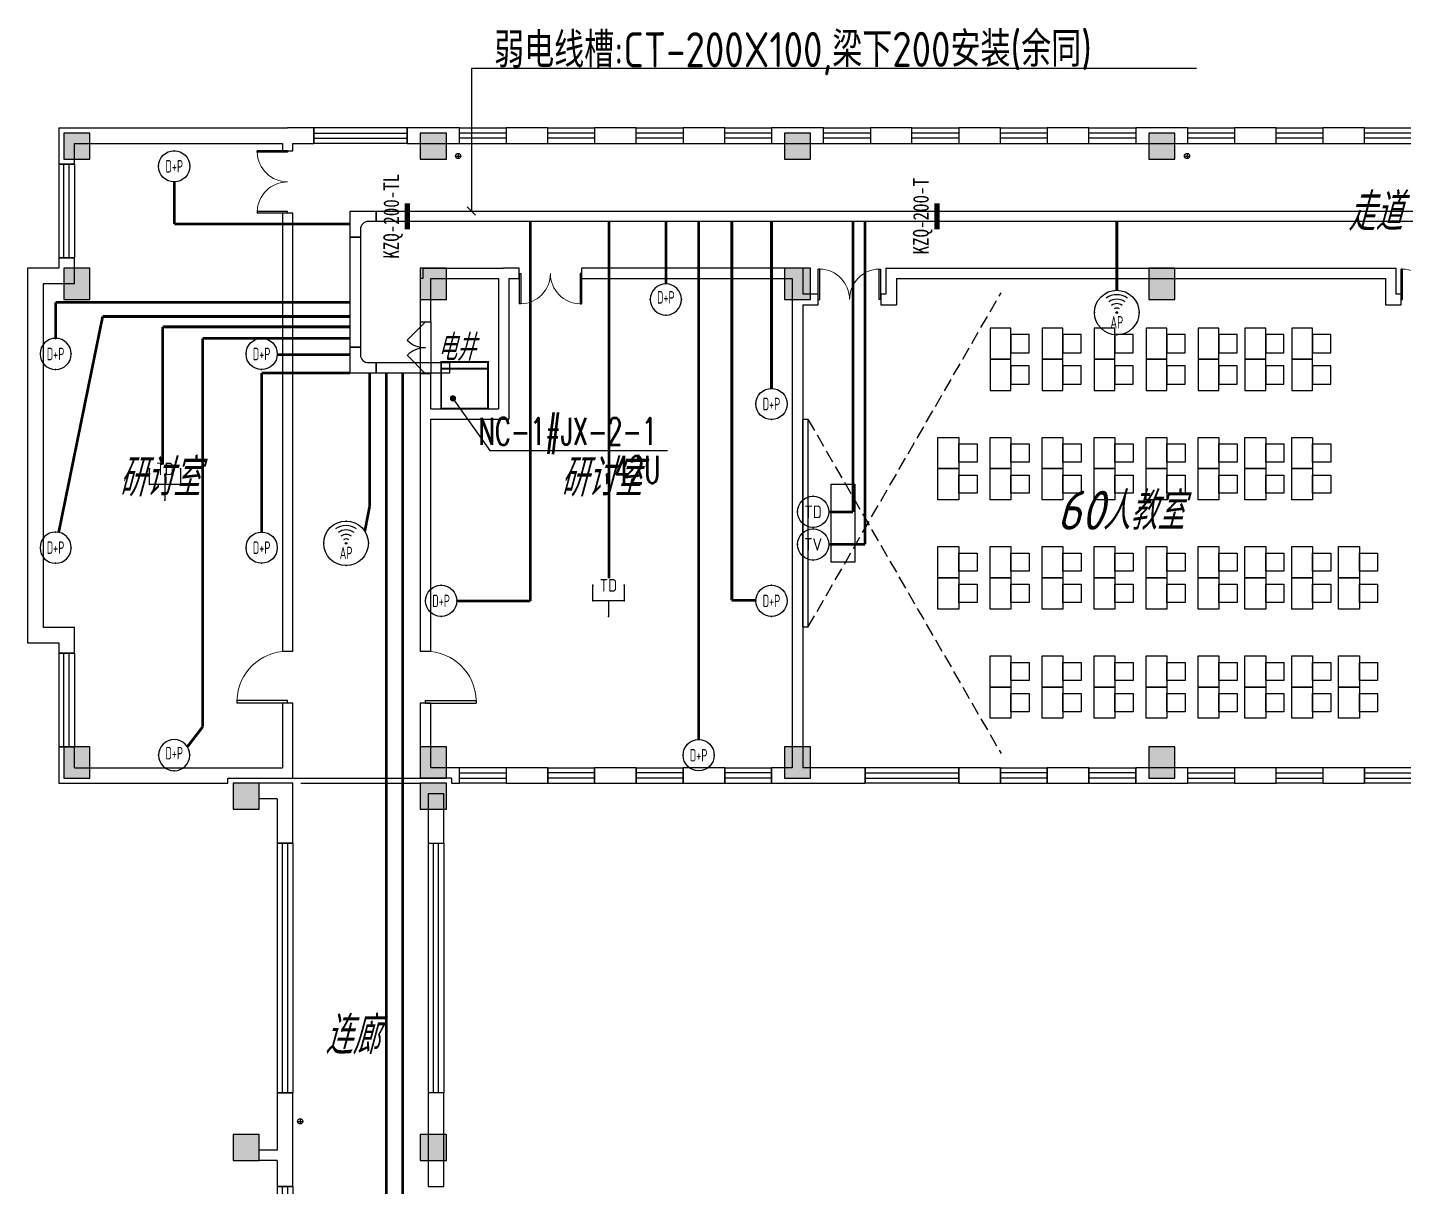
# Model space of a CAD drawing. Extents: x 1333527 to 1855755, y 1020844 to 1581249.
# Drawn here: x 1359474 to 1385921, y 1109227 to 1131505 of the extents above; entities that cross this region are included whole.
import ezdxf
from ezdxf.enums import TextEntityAlignment as Align

# ---------------------------------------------------------------- set-up
doc = ezdxf.new("R2010")
doc.units = 0
doc.header["$LTSCALE"] = 1000
doc.header["$PDSIZE"] = 5
doc.linetypes.add('DASH', pattern=[0.35, 0.25, -0.1])
doc.layers.add('1-建筑底图', color=8, linetype='Continuous', plot=False)
for name, color, linetype in [('CABLETRAY_PDS', 4, 'Continuous'), ('DIM-箱柜', 3, 'Continuous'), ('EQUIP-箱柜', 3, 'Continuous'), ('EQUIP-通讯', 3, 'Continuous'), ('WIRE-综合布线', 5, 'Continuous'), ('家具', 8, 'Continuous'), ('建筑-柱子', 9, 'Continuous'), ('建筑-柱子-填充', 8, 'Continuous'), ('抗震支吊架', 2, 'Continuous'), ('排水', 153, 'Continuous'), ('电-标注', 1, 'Continuous'), ('电－标注', 1, 'Continuous')]:
    doc.layers.add(name, color=color, linetype=linetype)
doc.styles.add('_TEL_ATTDEF', font='gbenor', dxfattribs={"bigfont": 'gbcbig'})
doc.styles.add('_TEL_DIM', font='SIMPLEX', dxfattribs={"width": 0.8, "height": 3.5, "bigfont": 'HZTXT'})
doc.styles.add('JD', font='isocp.shx', dxfattribs={"width": 0.9, "bigfont": 'jd.shx'})
doc.styles.add('kzcad', font='', dxfattribs={"width": 0.8})
doc.styles.get("Standard").update_dxf_attribs({"font": 'gbeitc.shx', "bigfont": 'gbcbig.shx'})
doc.styles.get('kzcad').set_extended_font_data('SimSun')
doc.linetypes.add('JIEDI', pattern='A,1.25,-0.25,0.25,-0.25,0.625,["/",Standard,S=0.6,R=0,X=0,Y=-0.3],0.625,-0.25,0.25,-0.25', length=4)

# ---------------------------------------------------------------- blocks, each defined once
blk = doc.blocks.new('$equip_U$00000092(win7-PC-hzk)')
at = {"const_width": 0.05}
blk.add_lwpolyline([(-0.6, 1.2), (0.6, 1.2), (0.6, 0), (-0.6, 0)], close=True, dxfattribs=at)
blk.add_lwpolyline([(-0.6, 1.028), (0.6, 1.028)], dxfattribs=at)
at = {"color": 7, "style": '_TEL_DIM', "flags": 1}
for tag in ['A', 'REMARK']:
    blk.add_attdef(tag, text='', height=0.00002, dxfattribs=at).set_placement((0, 0), align=Align.MIDDLE_CENTER)
at = {"color": 7, "style": '_TEL_DIM'}
blk.add_attdef('$TEXT$', text='', height=0.00002, dxfattribs=at).set_placement((0, 0), align=Align.MIDDLE_CENTER)
blk = doc.blocks.new('$equip_U$00000080(win7-PC-hzk)')
blk.add_circle((0, 0.5), 0.5)
for p in [(0, 0.999), (-0.5, 0.5), (0.5, 0.5)]:
    blk.add_point(p)
at = {"color": 7, "style": '_TEL_DIM', "width": 0.7}
blk.add_attdef('$TEXT$', text='', height=0.4, dxfattribs=at).set_placement((0, 0.5), align=Align.MIDDLE_CENTER)
at = {"color": 7, "style": '_TEL_DIM', "flags": 1}
for tag in ['A', 'REMARK']:
    blk.add_attdef(tag, text='', height=0.00002, dxfattribs=at).set_placement((0, 0), align=Align.MIDDLE_CENTER)
blk = doc.blocks.new('$equip_U$00000091(win7-PC-hzk)')
for radius in [0.714, 0.0272]:
    blk.add_circle((0, 0), radius)
for radius in [0.571, 0.428, 0.285, 0.143]:
    blk.add_arc((0, 0), radius, 53.7049, 126.2951)
for p in [(0, 0.714), (-0.714, 0), (0.714, 0), (0, -0.714)]:
    blk.add_point(p)
at = {"color": 7, "style": '_TEL_DIM', "flags": 1}
for tag in ['A', 'REMARK']:
    blk.add_attdef(tag, text='', height=0.00002, dxfattribs=at).set_placement((0, 0), align=Align.MIDDLE_CENTER)
at = {"color": 7, "style": '_TEL_DIM', "width": 0.7}
blk.add_attdef('$TEXT$', text='', height=0.4, dxfattribs=at).set_placement((0, -0.31), align=Align.MIDDLE_CENTER)
blk = doc.blocks.new('$equip$00002670')
for p, q in [((-0.5, 0.499), (-0.5, 0.999)), ((0.5, 0.999), (0.5, 0.499)), ((0.5, 0.499), (-0.5, 0.499)), ((0, 0.5), (0, 0))]:
    blk.add_line(p, q)
for p in [(-0.5, 0.999), (0.5, 0.999), (-0.5, 0.499), (0.5, 0.499), (0, 0)]:
    blk.add_point(p)
at = {"color": 7, "style": '_TEL_DIM'}
blk.add_attdef('$TEXT$', text='', height=0.4, dxfattribs=at).set_placement((0, 0.999), align=Align.MIDDLE_CENTER)
at = {"color": 7, "style": '_TEL_DIM', "flags": 1}
blk.add_attdef('A', text='', height=0.000025, dxfattribs=at).set_placement((0, 0), align=Align.MIDDLE_CENTER)
blk = doc.blocks.new('$equip_U$00000076(win7-PC-hzk)')
blk.add_circle((0, 0.5), 0.5)
for p in [(0, 0.999), (-0.5, 0.5), (0.5, 0.5)]:
    blk.add_point(p)
at = {"color": 7, "style": '_TEL_DIM'}
blk.add_attdef('$TEXT$', text='', height=0.4, dxfattribs=at).set_placement((0, 0.5), align=Align.MIDDLE_CENTER)
at = {"color": 7, "style": '_TEL_DIM', "flags": 1}
for tag in ['A', 'REMARK']:
    blk.add_attdef(tag, text='', height=0.00002, dxfattribs=at).set_placement((0, 0), align=Align.MIDDLE_CENTER)
blk = doc.blocks.new('$equip_U$00000088(win7-PC-hzk)')
blk.add_circle((0, 0.5), 0.5)
for p in [(0, 0.999), (-0.5, 0.5), (0.5, 0.5)]:
    blk.add_point(p)
at = {"color": 7, "style": '_TEL_DIM'}
blk.add_attdef('$TEXT$', text='', height=0.4, dxfattribs=at).set_placement((0, 0.5), align=Align.MIDDLE_CENTER)
at = {"color": 7, "style": '_TEL_DIM', "flags": 1}
for tag in ['A', 'REMARK']:
    blk.add_attdef(tag, text='', height=0.00002, dxfattribs=at).set_placement((0, 0), align=Align.MIDDLE_CENTER)
blk = doc.blocks.new('js')
at = {"layer": '家具', "linetype": 'DASH'}
for points in [[(569568, 805988), (573281, 812418)], [(569568, 809988), (573281, 803558)]]:
    blk.add_lwpolyline(points, dxfattribs=at)
at = {"layer": '家具'}
for points in [[(573068, 811738), (573068, 811138), (573468, 811138), (573468, 811738)], [(574068, 811738), (574068, 811138), (574468, 811138), (574468, 811738)], [(575068, 811738), (575068, 811138), (575468, 811138), (575468, 811738)], [(576068, 811738), (576068, 811138), (576468, 811138), (576468, 811738)], [(577068, 811738), (577068, 811138), (577468, 811138), (577468, 811738)], [(577968, 811738), (577968, 811138), (578368, 811138), (578368, 811738)], [(578868, 811738), (578868, 811138), (579268, 811138), (579268, 811738)], [(573468, 811613), (573468, 811263), (573818, 811263), (573818, 811613)], [(574468, 811613), (574468, 811263), (574818, 811263), (574818, 811613)], [(575468, 811613), (575468, 811263), (575818, 811263), (575818, 811613)], [(576468, 811613), (576468, 811263), (576818, 811263), (576818, 811613)], [(577468, 811613), (577468, 811263), (577818, 811263), (577818, 811613)], [(578368, 811613), (578368, 811263), (578718, 811263), (578718, 811613)], [(579268, 811613), (579268, 811263), (579618, 811263), (579618, 811613)], [(573068, 811138), (573068, 810538), (573468, 810538), (573468, 811138)], [(573468, 811013), (573468, 810663), (573818, 810663), (573818, 811013)], [(574068, 811138), (574068, 810538), (574468, 810538), (574468, 811138)], [(574468, 811013), (574468, 810663), (574818, 810663), (574818, 811013)], [(575068, 811138), (575068, 810538), (575468, 810538), (575468, 811138)], [(575468, 811013), (575468, 810663), (575818, 810663), (575818, 811013)], [(576068, 811138), (576068, 810538), (576468, 810538), (576468, 811138)], [(576468, 811013), (576468, 810663), (576818, 810663), (576818, 811013)], [(577068, 811138), (577068, 810538), (577468, 810538), (577468, 811138)], [(577468, 811013), (577468, 810663), (577818, 810663), (577818, 811013)], [(577968, 811138), (577968, 810538), (578368, 810538), (578368, 811138)], [(578368, 811013), (578368, 810663), (578718, 810663), (578718, 811013)], [(578868, 811138), (578868, 810538), (579268, 810538), (579268, 811138)], [(579268, 811013), (579268, 810663), (579618, 810663), (579618, 811013)], [(569468, 805988), (569468, 809988), (569568, 809988), (569568, 805988)], [(572068, 809038), (572068, 809638), (572468, 809638), (572468, 809038)], [(573068, 809038), (573068, 809638), (573468, 809638), (573468, 809038)], [(574068, 809038), (574068, 809638), (574468, 809638), (574468, 809038)], [(575068, 809038), (575068, 809638), (575468, 809638), (575468, 809038)], [(576068, 809038), (576068, 809638), (576468, 809638), (576468, 809038)], [(577068, 809038), (577068, 809638), (577468, 809638), (577468, 809038)], [(577968, 809038), (577968, 809638), (578368, 809638), (578368, 809038)], [(578868, 809038), (578868, 809638), (579268, 809638), (579268, 809038)], [(572468, 809163), (572468, 809513), (572818, 809513), (572818, 809163)], [(573468, 809163), (573468, 809513), (573818, 809513), (573818, 809163)], [(574468, 809163), (574468, 809513), (574818, 809513), (574818, 809163)], [(575468, 809163), (575468, 809513), (575818, 809513), (575818, 809163)], [(576468, 809163), (576468, 809513), (576818, 809513), (576818, 809163)], [(577468, 809163), (577468, 809513), (577818, 809513), (577818, 809163)], [(578368, 809163), (578368, 809513), (578718, 809513), (578718, 809163)], [(579268, 809163), (579268, 809513), (579618, 809513), (579618, 809163)], [(572068, 808438), (572068, 809038), (572468, 809038), (572468, 808438)], [(573068, 808438), (573068, 809038), (573468, 809038), (573468, 808438)], [(574068, 808438), (574068, 809038), (574468, 809038), (574468, 808438)], [(575068, 808438), (575068, 809038), (575468, 809038), (575468, 808438)], [(576068, 808438), (576068, 809038), (576468, 809038), (576468, 808438)], [(577068, 808438), (577068, 809038), (577468, 809038), (577468, 808438)], [(577968, 808438), (577968, 809038), (578368, 809038), (578368, 808438)], [(578868, 808438), (578868, 809038), (579268, 809038), (579268, 808438)], [(572468, 808563), (572468, 808913), (572818, 808913), (572818, 808563)], [(573468, 808563), (573468, 808913), (573818, 808913), (573818, 808563)], [(574468, 808563), (574468, 808913), (574818, 808913), (574818, 808563)], [(575468, 808563), (575468, 808913), (575818, 808913), (575818, 808563)], [(576468, 808563), (576468, 808913), (576818, 808913), (576818, 808563)], [(577468, 808563), (577468, 808913), (577818, 808913), (577818, 808563)], [(578368, 808563), (578368, 808913), (578718, 808913), (578718, 808563)], [(579268, 808563), (579268, 808913), (579618, 808913), (579618, 808563)], [(570018, 808738), (570468, 808738), (570468, 807238), (570018, 807238)], [(572068, 806938), (572068, 807538), (572468, 807538), (572468, 806938)], [(573068, 806938), (573068, 807538), (573468, 807538), (573468, 806938)], [(574068, 806938), (574068, 807538), (574468, 807538), (574468, 806938)], [(575068, 806938), (575068, 807538), (575468, 807538), (575468, 806938)], [(576068, 806938), (576068, 807538), (576468, 807538), (576468, 806938)], [(577068, 806938), (577068, 807538), (577468, 807538), (577468, 806938)], [(577968, 806938), (577968, 807538), (578368, 807538), (578368, 806938)], [(578868, 806938), (578868, 807538), (579268, 807538), (579268, 806938)], [(579768, 806938), (579768, 807538), (580168, 807538), (580168, 806938)], [(572468, 807063), (572468, 807413), (572818, 807413), (572818, 807063)], [(573468, 807063), (573468, 807413), (573818, 807413), (573818, 807063)], [(574468, 807063), (574468, 807413), (574818, 807413), (574818, 807063)], [(575468, 807063), (575468, 807413), (575818, 807413), (575818, 807063)], [(576468, 807063), (576468, 807413), (576818, 807413), (576818, 807063)], [(577468, 807063), (577468, 807413), (577818, 807413), (577818, 807063)], [(578368, 807063), (578368, 807413), (578718, 807413), (578718, 807063)], [(579268, 807063), (579268, 807413), (579618, 807413), (579618, 807063)], [(580168, 807063), (580168, 807413), (580518, 807413), (580518, 807063)], [(572068, 806338), (572068, 806938), (572468, 806938), (572468, 806338)], [(573068, 806338), (573068, 806938), (573468, 806938), (573468, 806338)], [(574068, 806338), (574068, 806938), (574468, 806938), (574468, 806338)], [(575068, 806338), (575068, 806938), (575468, 806938), (575468, 806338)], [(576068, 806338), (576068, 806938), (576468, 806938), (576468, 806338)], [(577068, 806338), (577068, 806938), (577468, 806938), (577468, 806338)], [(577968, 806338), (577968, 806938), (578368, 806938), (578368, 806338)], [(578868, 806338), (578868, 806938), (579268, 806938), (579268, 806338)], [(579768, 806338), (579768, 806938), (580168, 806938), (580168, 806338)], [(572468, 806463), (572468, 806813), (572818, 806813), (572818, 806463)], [(573468, 806463), (573468, 806813), (573818, 806813), (573818, 806463)], [(574468, 806463), (574468, 806813), (574818, 806813), (574818, 806463)], [(575468, 806463), (575468, 806813), (575818, 806813), (575818, 806463)], [(576468, 806463), (576468, 806813), (576818, 806813), (576818, 806463)], [(577468, 806463), (577468, 806813), (577818, 806813), (577818, 806463)], [(578368, 806463), (578368, 806813), (578718, 806813), (578718, 806463)], [(579268, 806463), (579268, 806813), (579618, 806813), (579618, 806463)], [(580168, 806463), (580168, 806813), (580518, 806813), (580518, 806463)], [(573068, 804838), (573068, 805438), (573468, 805438), (573468, 804838)], [(574068, 804838), (574068, 805438), (574468, 805438), (574468, 804838)], [(575068, 804838), (575068, 805438), (575468, 805438), (575468, 804838)], [(576068, 804838), (576068, 805438), (576468, 805438), (576468, 804838)], [(577068, 804838), (577068, 805438), (577468, 805438), (577468, 804838)], [(577968, 804838), (577968, 805438), (578368, 805438), (578368, 804838)], [(578868, 804838), (578868, 805438), (579268, 805438), (579268, 804838)], [(579768, 804838), (579768, 805438), (580168, 805438), (580168, 804838)], [(573468, 804963), (573468, 805313), (573818, 805313), (573818, 804963)], [(574468, 804963), (574468, 805313), (574818, 805313), (574818, 804963)], [(575468, 804963), (575468, 805313), (575818, 805313), (575818, 804963)], [(576468, 804963), (576468, 805313), (576818, 805313), (576818, 804963)], [(577468, 804963), (577468, 805313), (577818, 805313), (577818, 804963)], [(578368, 804963), (578368, 805313), (578718, 805313), (578718, 804963)], [(579268, 804963), (579268, 805313), (579618, 805313), (579618, 804963)], [(580168, 804963), (580168, 805313), (580518, 805313), (580518, 804963)], [(573068, 804238), (573068, 804838), (573468, 804838), (573468, 804238)], [(574068, 804238), (574068, 804838), (574468, 804838), (574468, 804238)], [(575068, 804238), (575068, 804838), (575468, 804838), (575468, 804238)], [(576068, 804238), (576068, 804838), (576468, 804838), (576468, 804238)], [(577068, 804238), (577068, 804838), (577468, 804838), (577468, 804238)], [(577968, 804238), (577968, 804838), (578368, 804838), (578368, 804238)], [(578868, 804238), (578868, 804838), (579268, 804838), (579268, 804238)], [(579768, 804238), (579768, 804838), (580168, 804838), (580168, 804238)], [(573468, 804363), (573468, 804713), (573818, 804713), (573818, 804363)], [(574468, 804363), (574468, 804713), (574818, 804713), (574818, 804363)], [(575468, 804363), (575468, 804713), (575818, 804713), (575818, 804363)], [(576468, 804363), (576468, 804713), (576818, 804713), (576818, 804363)], [(577468, 804363), (577468, 804713), (577818, 804713), (577818, 804363)], [(578368, 804363), (578368, 804713), (578718, 804713), (578718, 804363)], [(579268, 804363), (579268, 804713), (579618, 804713), (579618, 804363)], [(580168, 804363), (580168, 804713), (580518, 804713), (580518, 804363)]]:
    blk.add_lwpolyline(points, close=True, dxfattribs=at)
blk = doc.blocks.new('ng')
at = {"layer": '排水'}
for p, q in [((345991, 781358), (346091, 781358)), ((346041, 781408), (346041, 781308))]:
    blk.add_line(p, q, dxfattribs=at)
blk.add_circle((346041, 781358), 50, dxfattribs=at)
blk = doc.blocks.new('A$C4670417C')
at = {"layer": '建筑-柱子-填充'}
for points in [[(400, 88300), (-100, 88300), (-100, 87800), (400, 87800)], [(7250, 88300), (6750, 88300), (6750, 87800), (7250, 87800)], [(14250, 88300), (13750, 88300), (13750, 87800), (14250, 87800)], [(21250, 88300), (20750, 88300), (20750, 87800), (21250, 87800)], [(400, 85700), (-100, 85700), (-100, 85100), (400, 85100)], [(7250, 85700), (6750, 85700), (6750, 85100), (7250, 85100)], [(14250, 85700), (13750, 85700), (13750, 85100), (14250, 85100)], [(21250, 85700), (20750, 85700), (20750, 85100), (21250, 85100)], [(400, 76500), (-100, 76500), (-100, 75900), (400, 75900)], [(7250, 76500), (6750, 76500), (6750, 75900), (7250, 75900)], [(14250, 76500), (13750, 76500), (13750, 75900), (14250, 75900)], [(21250, 76500), (20750, 76500), (20750, 75900), (21250, 75900)], [(3650, 75800), (3150, 75800), (3150, 75300), (3650, 75300)], [(7250, 75800), (6750, 75800), (6750, 75300), (7250, 75300)], [(3650, 69050), (3150, 69050), (3150, 68550), (3650, 68550)], [(7250, 69050), (6750, 69050), (6750, 68550), (7250, 68550)]]:
    blk.add_hatch(color=256, dxfattribs=at).paths.add_polyline_path(points)
at = {"layer": '建筑-柱子'}
for p, q in [((400, 88300), (-100, 88300)), ((-100, 88300), (-100, 87800)), ((400, 87800), (400, 88300)), ((7250, 88300), (6750, 88300)), ((6750, 88300), (6750, 87800)), ((7250, 87800), (7250, 88300)), ((14250, 88300), (13750, 88300)), ((13750, 88300), (13750, 87800)), ((14250, 87800), (14250, 88300)), ((21250, 88300), (20750, 88300)), ((20750, 88300), (20750, 87800)), ((21250, 87800), (21250, 88300)), ((-100, 87800), (400, 87800)), ((6750, 87800), (7250, 87800)), ((13750, 87800), (14250, 87800)), ((20750, 87800), (21250, 87800)), ((400, 85700), (-100, 85700)), ((-100, 85700), (-100, 85100)), ((400, 85100), (400, 85700)), ((7250, 85700), (6750, 85700)), ((6750, 85700), (6750, 85100)), ((7250, 85100), (7250, 85700)), ((14250, 85700), (13750, 85700)), ((13750, 85700), (13750, 85100)), ((14250, 85100), (14250, 85700)), ((21250, 85700), (20750, 85700)), ((20750, 85700), (20750, 85100)), ((21250, 85100), (21250, 85700)), ((-100, 85100), (400, 85100)), ((6750, 85100), (7250, 85100)), ((13750, 85100), (14250, 85100)), ((20750, 85100), (21250, 85100)), ((400, 76500), (-100, 76500)), ((-100, 76500), (-100, 75900)), ((400, 75900), (400, 76500)), ((7250, 76500), (6750, 76500)), ((6750, 76500), (6750, 75900)), ((7250, 75900), (7250, 76500)), ((14250, 76500), (13750, 76500)), ((13750, 76500), (13750, 75900)), ((14250, 75900), (14250, 76500)), ((21250, 76500), (20750, 76500)), ((20750, 76500), (20750, 75900)), ((21250, 75900), (21250, 76500)), ((-100, 75900), (400, 75900)), ((3650, 75800), (3150, 75800)), ((3150, 75800), (3150, 75300)), ((3650, 75300), (3650, 75800)), ((6750, 75900), (7250, 75900)), ((7250, 75800), (6750, 75800)), ((6750, 75800), (6750, 75300)), ((7250, 75300), (7250, 75800)), ((13750, 75900), (14250, 75900)), ((20750, 75900), (21250, 75900)), ((3150, 75300), (3650, 75300)), ((6750, 75300), (7250, 75300)), ((3650, 69050), (3150, 69050)), ((3150, 69050), (3150, 68550)), ((3650, 68550), (3650, 69050)), ((7250, 69050), (6750, 69050)), ((6750, 69050), (6750, 68550)), ((7250, 68550), (7250, 69050)), ((3150, 68550), (3650, 68550)), ((6750, 68550), (7250, 68550))]:
    blk.add_line(p, q, dxfattribs=at)
blk = doc.blocks.new('$WINLIB2D$00000001')
at = {"color": 0}
for points in [[(-0.5, 0.5), (-0.5, -0.5)], [(-0.5, 0.5), (0.5, 0.5)], [(0.5, -0.5), (0.5, 0.5)], [(0.5, 0.1667), (-0.5, 0.1667)], [(0.5, -0.1667), (-0.5, -0.1667)], [(-0.5, -0.5), (0.5, -0.5)]]:
    blk.add_lwpolyline(points, dxfattribs=at)
blk = doc.blocks.new('$DorLib2D$00000116')
at = {"color": 0}
for p, q in [((-0.5, 0), (-0.146, 0.354)), ((0.5, 0), (0.146, 0.354))]:
    blk.add_line(p, q, dxfattribs=at)
for centre, start, end in [((-0.5, 0), 0, 45), ((0.5, 0), 135, 180)]:
    blk.add_arc(centre, 0.5, start, end, dxfattribs=at)
blk = doc.blocks.new('$DorLib2D$00000002')
for p, q in [((-0.5, 0), (-0.5, 0.4875)), ((-0.475, 0.4875), (-0.5, 0.4875)), ((-0.475, 0), (-0.475, 0.4875)), ((0.475, 0), (0.475, 0.4875)), ((0.475, 0.4875), (0.5, 0.4875)), ((0.5, 0), (0.5, 0.4875)), ((-0.5, 0), (-0.475, 0)), ((0.5, 0), (0.475, 0))]:
    blk.add_line(p, q)
at = {"lineweight": 13}
for centre, start, end in [((-0.4875, 0), 0, 88.53072), ((0.4875, 0), 91.46928, 180)]:
    blk.add_arc(centre, 0.4875, start, end, dxfattribs=at)
blk = doc.blocks.new('$DorLib2D$00000001')
for p, q in [((0.45, 0.975), (0.5, 0.975)), ((0.45, 0), (0.45, 0.975)), ((0.5, 0), (0.5, 0.975)), ((0.5, 0), (0.45, 0))]:
    blk.add_line(p, q)
at = {"lineweight": 13}
blk.add_arc((0.475, 0), 0.975, 91.4693, 180, dxfattribs=at)
blk = doc.blocks.new('1-二层建筑底图')
at = {"layer": '1-建筑底图', "color": 8}
for p, q in [((600, 83900), (5000, 83900)), ((600, 83900), (600, 83200)), ((5500, 83900), (5000, 83900)), ((5500, 83600), (5500, 83900)), ((8300, 83900), (7300, 83900)), ((7300, 83900), (7300, 83600)), ((8300, 83600), (8300, 83900)), ((10000, 83900), (9200, 83900)), ((9200, 83900), (9200, 83600)), ((10000, 83600), (10000, 83900)), ((11700, 83900), (10900, 83900)), ((10900, 83900), (10900, 83600)), ((11700, 83600), (11700, 83900)), ((13400, 83900), (12600, 83900)), ((12600, 83900), (12600, 83600)), ((13400, 83600), (13400, 83900)), ((15300, 83900), (14300, 83900)), ((14300, 83900), (14300, 83600)), ((15300, 83600), (15300, 83900)), ((17000, 83900), (16200, 83900)), ((16200, 83900), (16200, 83600)), ((17000, 83600), (17000, 83900)), ((18700, 83900), (17900, 83900)), ((17900, 83900), (17900, 83600)), ((18700, 83600), (18700, 83900)), ((20400, 83900), (19600, 83900)), ((19600, 83900), (19600, 83600)), ((20400, 83600), (20400, 83900)), ((22300, 83900), (21300, 83900)), ((21300, 83900), (21300, 83600)), ((22300, 83600), (22300, 83900)), ((24000, 83900), (23200, 83900)), ((23200, 83900), (23200, 83600)), ((24000, 83600), (24000, 83900)), ((25700, 83900), (24900, 83900)), ((24900, 83900), (24900, 83600)), ((25700, 83600), (25700, 83900)), ((900, 83600), (4900, 83600)), ((900, 83200), (900, 83600)), ((4900, 83600), (4900, 83460)), ((5100, 83600), (5500, 83600)), ((5100, 83460), (5100, 83600)), ((7300, 83600), (8300, 83600)), ((9200, 83600), (10000, 83600)), ((10900, 83600), (11700, 83600)), ((12600, 83600), (13400, 83600)), ((14300, 83600), (15300, 83600)), ((16200, 83600), (17000, 83600)), ((17900, 83600), (18700, 83600)), ((19600, 83600), (20400, 83600)), ((21300, 83600), (22300, 83600)), ((23200, 83600), (24000, 83600)), ((24900, 83600), (25700, 83600)), ((4900, 83460), (5100, 83460)), ((600, 83200), (900, 83200)), ((4900, 82260), (4900, 73840)), ((5100, 82260), (4900, 82260)), ((5100, 73840), (5100, 82260)), ((600, 81200), (0, 81200)), ((0, 81200), (0, 74000)), ((900, 81400), (600, 81400)), ((600, 81400), (600, 81200)), ((900, 80900), (900, 81400)), ((7600, 81200), (7650, 81200)), ((7600, 81200), (7600, 81000)), ((7650, 81200), (9150, 81200)), ((9450, 81200), (9150, 81200)), ((9450, 81000), (9450, 81200)), ((14900, 81200), (10650, 81200)), ((10650, 81200), (10650, 81000)), ((14900, 81200), (14900, 80700)), ((16500, 81200), (26300, 81200)), ((16500, 81200), (16500, 80700)), ((26300, 81200), (26300, 80700)), ((7600, 81000), (7550, 81000)), ((7550, 81000), (7550, 80172.3)), ((7750, 80172.3), (7750, 81000)), ((7750, 81000), (9050, 81000)), ((9050, 81000), (9050, 78500)), ((9250, 81000), (9250, 78300)), ((9250, 81000), (9450, 81000)), ((10650, 81000), (14700, 81000)), ((14700, 81000), (14700, 80600)), ((16700, 81000), (26100, 81000)), ((16700, 81000), (16700, 80700)), ((26100, 81000), (26100, 80500)), ((900, 80900), (300, 80900)), ((300, 80900), (300, 74300)), ((15200, 80700), (14900, 80700)), ((15200, 80500), (15200, 80700)), ((16500, 80700), (16400, 80700)), ((16400, 80700), (16400, 80500)), ((16700, 80700), (16700, 80700)), ((16700, 80700), (16700, 80500)), ((26400, 80700), (26300, 80700)), ((26400, 80500), (26400, 80700)), ((14700, 80600), (14700, 71600)), ((14900, 80500), (15200, 80500)), ((14900, 80500), (14900, 71600)), ((16400, 80500), (16600, 80500)), ((16600, 80500), (16700, 80500)), ((26100, 80500), (26400, 80500)), ((7550, 80172.3), (7750, 80172.3)), ((7550, 80172.3), (7550, 79172.3)), ((7750, 80172.3), (7750, 79172.3)), ((7750, 79172.3), (7550, 79172.3)), ((7550, 79172.3), (7550, 78400)), ((7750, 78500), (7750, 79172.3)), ((7550, 78400), (7550, 73840)), ((7750, 78500), (9050, 78500)), ((7750, 73840), (7750, 78300)), ((7750, 78300), (9250, 78300)), ((300, 74300), (900, 74300)), ((900, 73800), (900, 74300)), ((0, 74000), (600, 74000)), ((600, 74000), (600, 73800)), ((600, 73800), (900, 73800)), ((4900, 73840), (5100, 73840)), ((7550, 73840), (7750, 73840)), ((5100, 72840), (4900, 72840)), ((4900, 72840), (4900, 71600)), ((5100, 71400), (5100, 72840)), ((7750, 72840), (7550, 72840)), ((7550, 72840), (7550, 71400)), ((7750, 71600), (7750, 72840)), ((900, 72000), (600, 72000)), ((600, 72000), (600, 71300)), ((900, 71600), (900, 72000)), ((900, 71600), (3850, 71600)), ((3850, 71600), (4900, 71600)), ((8150, 71600), (7750, 71600)), ((8300, 71600), (8150, 71600)), ((8300, 71300), (8300, 71600)), ((10000, 71600), (9200, 71600)), ((9200, 71600), (9200, 71300)), ((10000, 71300), (10000, 71600)), ((11700, 71600), (10900, 71600)), ((10900, 71600), (10900, 71300)), ((11700, 71300), (11700, 71600)), ((13400, 71600), (12600, 71600)), ((12600, 71600), (12600, 71300)), ((13400, 71300), (13400, 71600)), ((14700, 71600), (14300, 71600)), ((14300, 71600), (14300, 71300)), ((16100, 71600), (14900, 71600)), ((16100, 71300), (16100, 71600)), ((18700, 71600), (17900, 71600)), ((17900, 71600), (17900, 71300)), ((18700, 71300), (18700, 71600)), ((20400, 71600), (19600, 71600)), ((19600, 71600), (19600, 71300)), ((20400, 71300), (20400, 71600)), ((22300, 71600), (21300, 71600)), ((21300, 71600), (21300, 71300)), ((22300, 71300), (22300, 71600)), ((24000, 71600), (23200, 71600)), ((23200, 71600), (23200, 71300)), ((24000, 71300), (24000, 71600)), ((25700, 71600), (24900, 71600)), ((24900, 71600), (24900, 71300)), ((25700, 71300), (25700, 71600)), ((600, 71300), (3850, 71300)), ((3850, 71300), (3850, 71400)), ((3850, 71400), (5100, 71400)), ((5100, 71300), (4450, 71300)), ((4450, 71000), (4450, 71300)), ((5100, 71400), (7550, 71400)), ((5100, 70150), (5100, 71300)), ((5250, 71300), (7550, 71300)), ((8150, 71400), (7550, 71400)), ((8150, 71400), (8150, 71300)), ((8150, 71300), (8300, 71300)), ((9200, 71300), (10000, 71300)), ((10900, 71300), (11700, 71300)), ((12600, 71300), (13400, 71300)), ((14300, 71300), (14800, 71300)), ((14800, 71300), (16100, 71300)), ((17900, 71300), (18700, 71300)), ((19600, 71300), (20400, 71300)), ((21300, 71300), (22300, 71300)), ((23200, 71300), (24000, 71300)), ((24900, 71300), (25700, 71300)), ((4800, 71000), (4450, 71000)), ((4800, 71000), (4800, 70150)), ((7700, 71100), (7700, 70150)), ((8000, 71100), (7700, 71100)), ((8000, 70150), (8000, 71100)), ((4800, 70150), (5100, 70150)), ((7700, 70150), (8000, 70150)), ((5100, 65350), (4800, 65350)), ((4800, 65350), (4800, 64250)), ((5100, 64150), (5100, 65350)), ((7700, 65350), (7700, 63550)), ((8000, 65350), (7700, 65350)), ((8000, 63550), (8000, 65350)), ((4800, 64250), (4450, 64250)), ((4450, 64050), (4450, 64250)), ((4800, 64050), (4450, 64050)), ((4800, 64050), (4800, 63550)), ((5100, 63550), (5100, 64150)), ((4800, 63550), (5100, 63550)), ((7700, 63550), (8000, 63550))]:
    blk.add_line(p, q, dxfattribs=at)
for name, p in [('A$C4670417C', (800, -4500)), ('ng', (-337765.7, -698000.2)), ('ng', (-323753.7, -698000.2)), ('js', (-554568.2, -731688.4)), ('ng', (-340800.7, -716556.3))]:
    blk.add_blockref(name, p, dxfattribs=at)
for name, p, xscale, yscale, zscale, rotation in [('$WINLIB2D$00000001', (6400, 83750), -1800, -300, 300, 1.639352653626247e-08), ('$WINLIB2D$00000001', (8750, 83750), 900, -300, 300, 1.639357967310386e-08), ('$WINLIB2D$00000001', (10450, 83750), 900, -300, 300, 1.639357967310386e-08), ('$WINLIB2D$00000001', (12150, 83750), 900, -300, 300, 1.639357967310386e-08), ('$WINLIB2D$00000001', (13850, 83750), 900, -300, 300, 1.639357967310386e-08), ('$WINLIB2D$00000001', (15750, 83750), 900, -300, 300, 1.639357967310386e-08), ('$WINLIB2D$00000001', (17450, 83750), 900, -300, 300, 1.639357967310386e-08), ('$WINLIB2D$00000001', (19150, 83750), 900, -300, 300, 1.639357967310386e-08), ('$WINLIB2D$00000001', (20850, 83750), 900, -300, 300, 1.639357967310386e-08), ('$WINLIB2D$00000001', (22750, 83750), 900, -300, 300, 1.639357967310386e-08), ('$WINLIB2D$00000001', (24450, 83750), 900, -300, 300, 1.639357967310386e-08), ('$WINLIB2D$00000001', (26150, 83750), 900, -300, 300, 1.639357967310386e-08), ('$DorLib2D$00000002', (5000, 82860), -1200, -1200, 200, 270), ('$WINLIB2D$00000001', (750, 82300), -1800, -300, 300, 90), ('$DorLib2D$00000002', (10050, 81100), -1200, -1200, 200, 1.581167197173272e-08), ('$DorLib2D$00000002', (15800, 80600), -1200, 1200, 200, 1.580815478519071e-08), ('$DorLib2D$00000002', (27000, 80600), -1200, -1200, 200, 179.9999999822117), ('$DorLib2D$00000116', (7650, 79672.3), -1000, -1000, 200, 270.000000000394), ('$WINLIB2D$00000001', (750, 72900), 1800, 300, 300, 270), ('$DorLib2D$00000001', (5000, 73340), 1000, -1000, 200, 270), ('$DorLib2D$00000001', (7650, 73340), 1000, 1000, 200, 270.0000000003944), ('$WINLIB2D$00000001', (8750, 71450), -900, 300, 300, 1.581199171596381e-08), ('$WINLIB2D$00000001', (10450, 71450), 900, 300, 300, 1.58119641583691e-08), ('$WINLIB2D$00000001', (12150, 71450), 900, 300, 300, 1.58119641583691e-08), ('$WINLIB2D$00000001', (13850, 71450), 900, 300, 300, 1.58119641583691e-08), ('$WINLIB2D$00000001', (17000, 71450), -1800, -300, 300, 1.581175190779049e-08), ('$WINLIB2D$00000001', (19150, 71450), 900, 300, 300, 1.581174426474509e-08), ('$WINLIB2D$00000001', (20850, 71450), 900, 300, 300, 1.581174426474509e-08), ('$WINLIB2D$00000001', (22750, 71450), -900, 300, 300, 1.581175190779049e-08), ('$WINLIB2D$00000001', (24450, 71450), -900, 300, 300, 1.581175190779049e-08), ('$WINLIB2D$00000001', (26600, 71450), -1800, -300, 300, 1.581175190779049e-08), ('$WINLIB2D$00000001', (4950, 67750), 4800, 300, 300, 269.9999999999839), ('$WINLIB2D$00000001', (7850, 67750), 4800, -300, 300, 269.9999999999815), ('$WINLIB2D$00000001', (4950, 61150), 4800, 300, 300, 269.9999999999839)]:
    blk.add_blockref(name, p, dxfattribs=dict(at, xscale=xscale, yscale=yscale, zscale=zscale, rotation=rotation))
for s, height, p in [('走道', 723.4, (25377, 81921.6)), ('电井', 506.38, (7878.2, 79425.1)), ('研讨室', 723.4, (1745.4, 76815.9)), ('研讨室', 723.4, (10234.3, 76815.9)), ('人教室', 723.4, (20659.7, 76172.9)), ('60', 750, (19784.7, 76172.9)), ('连廊', 723.4, (5716.5, 66094.2))]:
    blk.add_text(s, height=height, dxfattribs=at).set_placement(p)

msp = doc.modelspace()

# ---------------------------------------------------------------- linework, layer by layer
at = {"layer": 'CABLETRAY_PDS'}
for p, q in [((1365674, 1127477), (1365674, 1127977)), ((1365674, 1127977), (1366174, 1127977)), ((1366174, 1127777), (1366024, 1127777)), ((1366174, 1127977), (1366174, 1127777)), ((1366174, 1127777), (1366174, 1127977)), ((1366174, 1127977), (1418274, 1127977)), ((1418274, 1127777), (1366174, 1127777)), ((1365874, 1127477), (1365674, 1127477)), ((1365674, 1125363), (1365674, 1127477)), ((1365674, 1127477), (1365874, 1127477)), ((1365874, 1127627), (1365874, 1127477)), ((1365874, 1127477), (1365874, 1125363)), ((1365874, 1125363), (1365674, 1125363)), ((1365674, 1124863), (1365674, 1125363)), ((1365674, 1125363), (1365874, 1125363)), ((1365874, 1125363), (1365874, 1125213)), ((1366174, 1124863), (1365674, 1124863)), ((1366024, 1125063), (1366174, 1125063)), ((1366174, 1124863), (1366174, 1125063)), ((1366174, 1125063), (1367582, 1125063)), ((1366174, 1125063), (1366174, 1124863)), ((1367582, 1124863), (1366174, 1124863)), ((1367582, 1125063), (1367582, 1124863))]:
    msp.add_line(p, q, dxfattribs=at)
for centre, start, end in [((1366024, 1127627), 90, 180), ((1366024, 1125213), 180, 270)]:
    msp.add_arc(centre, 150, start, end, dxfattribs=at)
at = {"layer": 'DIM-箱柜'}
for p, q in [((1367651, 1124376), (1368360, 1123375)), ((1368360, 1123375), (1371772, 1123375))]:
    msp.add_line(p, q, dxfattribs=at)
at = {"layer": 'DIM-箱柜', "const_width": 60}
msp.add_lwpolyline([(1367634, 1124400, 1), (1367669, 1124351, 1)], format="xyb", close=True, dxfattribs=at)
at = {"layer": 'WIRE-综合布线', "linetype": 'Continuous', "const_width": 52.5}
for points in [[(1362294, 1127730), (1362294, 1128537)], [(1362294, 1127730), (1365674, 1127730)], [(1369136, 1120483), (1369136, 1127777)], [(1370648, 1120915), (1370648, 1127777)], [(1371744, 1126577), (1371744, 1127777)], [(1372374, 1117816), (1372374, 1127777)], [(1373011, 1120495), (1373011, 1127777)], [(1373774, 1124568), (1373774, 1127777)], [(1375338, 1122194), (1375338, 1127777)], [(1375573, 1121568), (1375573, 1127777)], [(1380411, 1126454), (1380411, 1127777)], [(1360013, 1125530), (1360013, 1126221)], [(1360013, 1126221), (1365674, 1126221)], [(1360073, 1121800), (1360918, 1125950)], [(1360918, 1125950), (1365674, 1125950)], [(1362072, 1125751), (1365674, 1125751)], [(1362072, 1123101), (1362072, 1125751)], [(1362841, 1125530), (1365674, 1125530)], [(1362841, 1118063), (1362841, 1125530)], [(1364273, 1125217), (1365674, 1125217)], [(1363974, 1121806), (1363974, 1124862)], [(1363974, 1124862), (1365673, 1124862)], [(1366050, 1122304), (1366050, 1124863)], [(1366370, 1106772), (1366370, 1124863)], [(1366684, 1085740), (1366684, 1124863)], [(1365957, 1121822), (1366050, 1122304)], [(1374873, 1122194), (1375338, 1122194)], [(1374873, 1121568), (1375573, 1121568)], [(1367723, 1120483), (1369136, 1120483)], [(1373011, 1120495), (1373475, 1120495)], [(1362546, 1117678), (1362841, 1118063)]]:
    msp.add_lwpolyline(points, dxfattribs=at)
at = {"layer": '抗震支吊架', "color": 2, "const_width": 100}
for points in [[(1366774, 1127627), (1366774, 1128127)], [(1376954, 1127627), (1376954, 1128127)]]:
    msp.add_lwpolyline(points, dxfattribs=at)
at = {"layer": '电-标注'}
msp.add_line((1368083, 1127898), (1367927, 1128055), dxfattribs=at)
msp.add_line((1368083, 1127898), (1367927, 1128055), dxfattribs=at)
at = {"layer": '电－标注'}
for p, q in [((1381944, 1130715), (1368005, 1130715)), ((1368005, 1130715), (1368005, 1127977))]:
    msp.add_line(p, q, dxfattribs=at)

# ---------------------------------------------------------------- block references
at = {"layer": '1-建筑底图'}
msp.add_blockref('1-二层建筑底图', (1359474, 1045677), dxfattribs=at)
at = {"layer": 'EQUIP-箱柜', "linetype": 'JIEDI'}
ref = msp.add_blockref('$equip_U$00000092(win7-PC-hzk)', (1367874, 1124177), dxfattribs=dict(at, xscale=750, yscale=750, zscale=750))
ref.add_attrib('$TEXT$', 'REMARK', dxfattribs={"layer": '0', "color": 7, "height": 0.015, "style": '_TEL_ATTDEF'}).set_placement((1367874, 1124177), align=Align.MIDDLE_CENTER)
at = {"layer": 'EQUIP-通讯', "linetype": 'JIEDI'}
ref = msp.add_blockref('$equip_U$00000080(win7-PC-hzk)', (1362294, 1128537), dxfattribs=dict(at, xscale=600, yscale=600, zscale=600))
ref.add_attrib('$TEXT$', 'D+P', dxfattribs={"layer": '0', "color": 7, "height": 240, "style": '_TEL_ATTDEF', "width": 0.7}).set_placement((1362294, 1128837), align=Align.MIDDLE_CENTER)
ref = msp.add_blockref('$equip_U$00000080(win7-PC-hzk)', (1371744, 1126577), dxfattribs=dict(at, xscale=-600, yscale=600, zscale=600, rotation=180))
ref.add_attrib('$TEXT$', 'D+P', dxfattribs={"layer": '0', "color": 7, "height": 240, "style": '_TEL_ATTDEF', "width": 0.7}).set_placement((1371744, 1126317), align=Align.MIDDLE_CENTER)
ref = msp.add_blockref('$equip_U$00000091(win7-PC-hzk)', (1380411, 1126026), dxfattribs=dict(at, xscale=600, yscale=600, zscale=600))
ref.add_attrib('$TEXT$', 'AP', dxfattribs={"layer": '0', "color": 7, "height": 240, "style": '_TEL_ATTDEF', "width": 0.7}).set_placement((1380411, 1125839), align=Align.MIDDLE_CENTER)
ref = msp.add_blockref('$equip_U$00000080(win7-PC-hzk)', (1359714, 1125230), dxfattribs=dict(at, xscale=-600, yscale=600, zscale=600, rotation=270))
ref.add_attrib('$TEXT$', 'D+P', dxfattribs={"layer": '0', "color": 7, "height": 240, "style": '_TEL_ATTDEF', "width": 0.7}).set_placement((1360013, 1125230), align=Align.MIDDLE_CENTER)
ref = msp.add_blockref('$equip_U$00000080(win7-PC-hzk)', (1364274, 1125230), dxfattribs=dict(at, xscale=600, yscale=600, zscale=600, rotation=90))
ref.add_attrib('$TEXT$', 'D+P', dxfattribs={"layer": '0', "color": 7, "height": 240, "style": '_TEL_ATTDEF', "width": 0.7}).set_placement((1363974, 1125230), align=Align.MIDDLE_CENTER)
ref = msp.add_blockref('$equip_U$00000080(win7-PC-hzk)', (1374074, 1124268), dxfattribs=dict(at, xscale=600, yscale=600, zscale=600, rotation=89.99999999999984))
ref.add_attrib('$TEXT$', 'D+P', dxfattribs={"layer": '0', "color": 7, "height": 240, "style": '_TEL_ATTDEF', "width": 0.7}).set_placement((1373774, 1124268), align=Align.MIDDLE_CENTER)
ref = msp.add_blockref('$equip$00002670', (1362116, 1122421), dxfattribs=dict(at, xscale=600, yscale=600, zscale=600))
ref.add_attrib('$TEXT$', 'TD', dxfattribs={"layer": '0', "color": 7, "height": 240, "style": '_TEL_ATTDEF'}).set_placement((1362116, 1123020), align=Align.MIDDLE_CENTER)
ref = msp.add_blockref('$equip_U$00000076(win7-PC-hzk)', (1374873, 1122194), dxfattribs=dict(at, xscale=600, yscale=600, zscale=600, rotation=90))
ref.add_attrib('$TEXT$', 'TD', dxfattribs={"layer": '0', "color": 7, "height": 240, "style": '_TEL_ATTDEF'}).set_placement((1374574, 1122194), align=Align.MIDDLE_CENTER)
ref = msp.add_blockref('$equip_U$00000091(win7-PC-hzk)', (1365597, 1121590), dxfattribs=dict(at, xscale=600, yscale=600, zscale=600))
ref.add_attrib('$TEXT$', 'AP', dxfattribs={"layer": '0', "color": 7, "height": 240, "style": '_TEL_ATTDEF', "width": 0.7}).set_placement((1365597, 1121404), align=Align.MIDDLE_CENTER)
ref = msp.add_blockref('$equip_U$00000080(win7-PC-hzk)', (1359714, 1121506), dxfattribs=dict(at, xscale=-600, yscale=600, zscale=600, rotation=270))
ref.add_attrib('$TEXT$', 'D+P', dxfattribs={"layer": '0', "color": 7, "height": 240, "style": '_TEL_ATTDEF', "width": 0.7}).set_placement((1360013, 1121506), align=Align.MIDDLE_CENTER)
ref = msp.add_blockref('$equip_U$00000080(win7-PC-hzk)', (1364274, 1121506), dxfattribs=dict(at, xscale=600, yscale=600, zscale=600, rotation=90))
ref.add_attrib('$TEXT$', 'D+P', dxfattribs={"layer": '0', "color": 7, "height": 240, "style": '_TEL_ATTDEF', "width": 0.7}).set_placement((1363974, 1121506), align=Align.MIDDLE_CENTER)
ref = msp.add_blockref('$equip_U$00000088(win7-PC-hzk)', (1374873, 1121568), dxfattribs=dict(at, xscale=600, yscale=600, zscale=600, rotation=90))
ref.add_attrib('$TEXT$', 'TV', dxfattribs={"layer": '0', "color": 7, "height": 240, "style": '_TEL_ATTDEF'}).set_placement((1374574, 1121568), align=Align.MIDDLE_CENTER)
ref = msp.add_blockref('$equip$00002670', (1370640, 1120183), dxfattribs=dict(at, xscale=600, yscale=600, zscale=600))
ref.add_attrib('$TEXT$', 'TD', dxfattribs={"layer": '0', "color": 7, "height": 240, "style": '_TEL_ATTDEF'}).set_placement((1370640, 1120782), align=Align.MIDDLE_CENTER)
ref = msp.add_blockref('$equip_U$00000080(win7-PC-hzk)', (1367124, 1120483), dxfattribs=dict(at, xscale=600, yscale=600, zscale=600, rotation=269.9999999999999))
ref.add_attrib('$TEXT$', 'D+P', dxfattribs={"layer": '0', "color": 7, "height": 240, "style": '_TEL_ATTDEF', "width": 0.7}).set_placement((1367423, 1120483), align=Align.MIDDLE_CENTER)
ref = msp.add_blockref('$equip_U$00000080(win7-PC-hzk)', (1374074, 1120483), dxfattribs=dict(at, xscale=600, yscale=600, zscale=600, rotation=89.99999999999984))
ref.add_attrib('$TEXT$', 'D+P', dxfattribs={"layer": '0', "color": 7, "height": 240, "style": '_TEL_ATTDEF', "width": 0.7}).set_placement((1373774, 1120483), align=Align.MIDDLE_CENTER)
ref = msp.add_blockref('$equip_U$00000080(win7-PC-hzk)', (1362294, 1117816), dxfattribs=dict(at, xscale=-600, yscale=600, zscale=600, rotation=180))
ref.add_attrib('$TEXT$', 'D+P', dxfattribs={"layer": '0', "color": 7, "height": 240, "style": '_TEL_ATTDEF', "width": 0.7}).set_placement((1362294, 1117556), align=Align.MIDDLE_CENTER)
ref = msp.add_blockref('$equip_U$00000080(win7-PC-hzk)', (1372374, 1117217), dxfattribs=dict(at, xscale=600, yscale=600, zscale=600))
ref.add_attrib('$TEXT$', 'D+P', dxfattribs={"layer": '0', "color": 7, "height": 240, "style": '_TEL_ATTDEF', "width": 0.7}).set_placement((1372374, 1117516), align=Align.MIDDLE_CENTER)

# ---------------------------------------------------------------- texts
at = {"layer": 'DIM-箱柜', "color": 7, "style": '_TEL_DIM', "width": 0.64}
for s, p in [('NC-1#JX-2-1', (1368142, 1123480)), ('42U', (1370750, 1122745))]:
    msp.add_text(s, height=525, dxfattribs=at).set_placement(p)
at = {"layer": '抗震支吊架', "color": 2, "style": 'kzcad', "width": 0.8}
for s, p in [('KZQ-200-TL', (1366614, 1127877)), ('KZQ-200-T', (1376794, 1127877))]:
    msp.add_text(s, height=300, rotation=89.8854, dxfattribs=at).set_placement(p, align=Align.CENTER)
at = {"layer": '电-标注', "style": 'JD', "width": 0.9}
msp.add_text('弱电线槽:CT-200X100,梁下200安装(余同) ', height=675, rotation=0.1091, dxfattribs=at).set_placement((1368442, 1130732))

doc.saveas('drawing.dxf')
